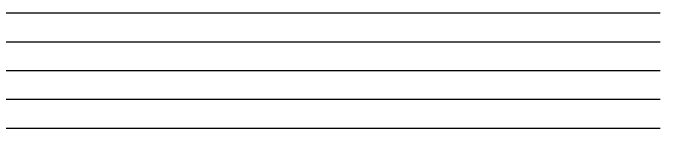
# Model space of a CAD drawing. Header units: centimetres. Extents: x 247996 to 314900, y -468471 to -440326.
# Drawn here: x 301365 to 314900, y -443700 to -441300 of the extents above; entities that cross this region are included whole.
import ezdxf

# ---------------------------------------------------------------- set-up
doc = ezdxf.new("R2010")
doc.units = ezdxf.units.CM
doc.layers.add('SCOTT-MTY-TES-SEMA', color=7, linetype='Continuous')

msp = doc.modelspace()

# ---------------------------------------------------------------- linework, layer by layer
at = {"layer": 'SCOTT-MTY-TES-SEMA'}
for points in [[(289300, -441300), (314900, -441300)], [(289300, -441900), (314900, -441900)], [(289300, -442500), (314900, -442500)], [(289300, -443100), (314900, -443100)], [(289300, -443700), (314900, -443700)]]:
    msp.add_lwpolyline(points, dxfattribs=at)

doc.saveas('drawing.dxf')
